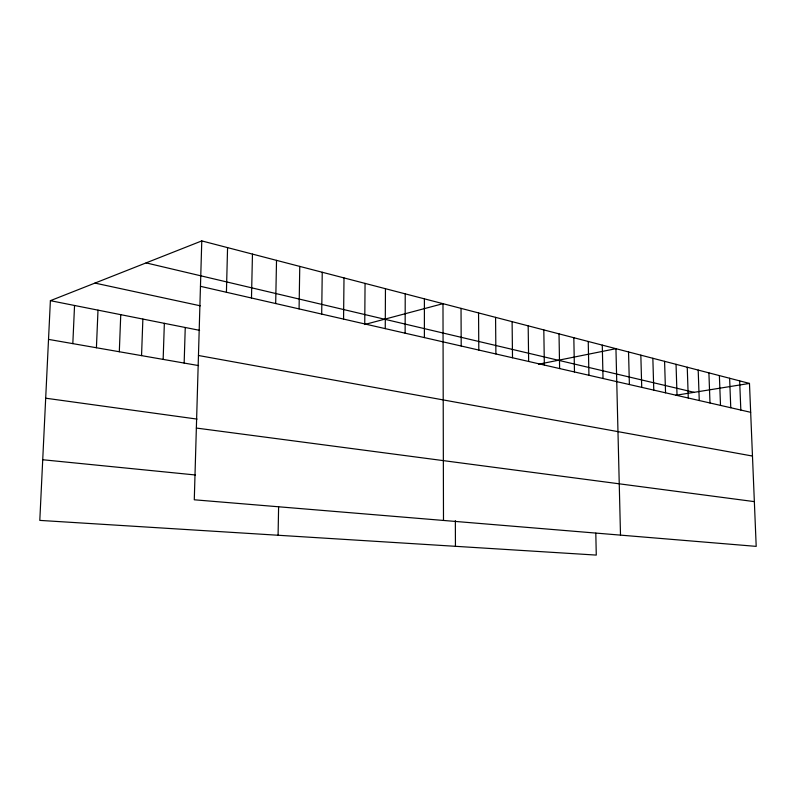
<?xml version="1.0" encoding="UTF-8"?>
<svg xmlns="http://www.w3.org/2000/svg" width="796" height="796" viewBox="0 0 796 796"><rect width="100%" height="100%" fill="white"/><g stroke="black" fill="none" stroke-linecap="round" stroke-linejoin="round"><path stroke-width="1.19" d="M424.387 337.594L424.397 298.838M405.124 333.186L405.224 293.843M385.254 328.629L385.453 288.699M364.747 323.932L365.056 283.396M343.564 319.087L344.001 277.913M321.693 314.082L322.241 272.252M299.077 308.898L299.764 266.401M275.685 303.545L276.52 260.362M278.083 535.25L278.61 506.744M251.486 298.002L252.461 254.103M226.422 292.261L227.566 247.616M201.776 240.909L194.284 499.788L756.2 546.374L749.474 383.423L201.776 240.909L50.387 300.679L39.8 520.395L596.274 555.091L595.806 533.131M184.155 363.066L185.249 327.484M163.15 359.404L164.354 323.335M141.549 355.623L142.872 319.067M119.31 351.742L120.753 314.669M96.416 347.743L97.998 310.142M72.824 343.623L74.545 305.485M364.648 324.519L442.984 303.674L443.491 520.455M538.504 364.25L615.945 348.678L620.502 535.131M675.625 395.304L749.474 383.423M42.725 459.74L195.408 474.983M196.353 428.059L754.349 501.629M45.69 398.199L197.03 419.094M48.526 339.385L198.572 365.583M198.453 355.494L752.469 456.048M50.387 300.679L199.587 330.34M94.933 283.087L200.303 305.813M200.463 286.321L750.658 412.298M146.086 262.889L694.102 392.329M739.653 380.866L740.827 410.049M729.624 378.259L730.768 407.741M719.375 375.593L720.499 405.393M708.908 372.866L709.992 402.985M698.192 370.08L699.256 400.527M687.247 367.225L688.271 398.02M676.043 364.309L677.038 395.443M664.58 361.334L665.546 392.806M652.849 358.28L653.775 390.12M640.84 355.155L641.725 387.353M628.542 351.951L629.387 384.528M602.273 345.116L603.03 378.498M588.234 341.464L588.94 375.274M573.826 337.713L574.473 371.961M559.021 333.862L559.618 368.558M543.817 329.912L544.345 365.065M528.176 325.843L528.653 361.464M512.107 321.654L512.505 357.772M495.57 317.355L495.898 353.971M478.555 312.928L478.804 350.051M461.033 308.37L461.202 346.021M455.352 520.654L455.441 546.315"/></g></svg>
